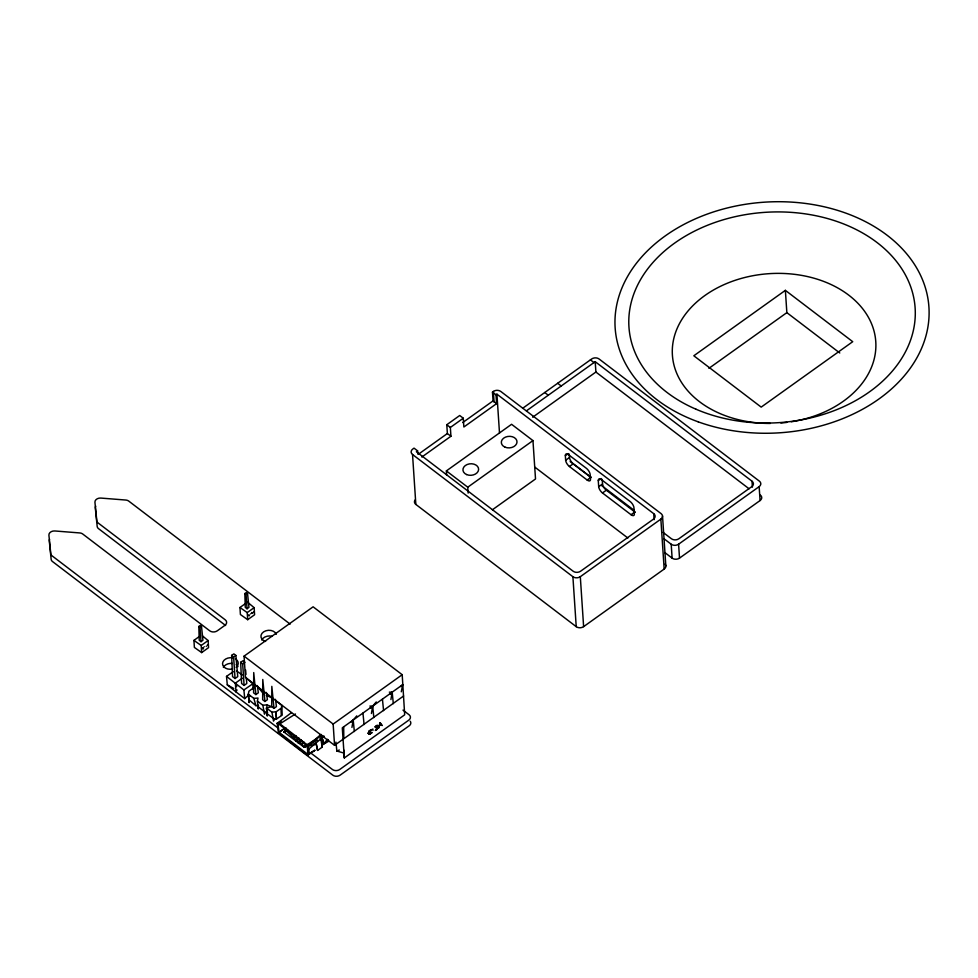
<?xml version="1.0" encoding="UTF-8"?>
<svg xmlns="http://www.w3.org/2000/svg" width="978" height="978" viewBox="0 0 978 978"><rect width="100%" height="100%" fill="white"/><g stroke="black" fill="none" stroke-linecap="round" stroke-linejoin="round"><path stroke-width="1.47" d="M253.84 698.39L258.009 698.047L257.41 701.104L258.265 709.038L258.449 705.309L255.93 705.688L253.84 698.39L248.351 694.209L249.121 702.497L248.351 694.209L248.913 691.201L254.011 687.534M207.605 644.93L207.373 645.517L207.581 644.93M253.632 612.032L253.4 612.619L253.571 611.996M252.141 612.656L251.578 613.133L251.713 612.534M202.507 648.414L203.375 648.011L202.593 648.121M248.546 615.443L249.402 615.113L248.62 615.223M322.202 747.143L322.434 738.793L321.041 740.053L322.202 747.143L317.569 750.432L316.151 743.353L313.632 744.16M206.26 646.311L206.248 646.482M252.104 613.426L252.312 613.316M369.391 732.192L369.672 733.793L371.762 732.815L369.537 734.27L368.241 733.219L369.268 730.872L371.542 729.539L369.391 732.192L369.268 730.872L369.672 733.793L368.241 733.219L368.95 732.277A2.531 1.308 -52.7 0 1 369.818 730.786L370.968 729.832M351.946 727.412L353.205 720.028L356.774 715.872M371.432 713.488L372.691 706.104L376.261 701.947M390.919 699.563L392.178 692.179L389.342 692.155M380.136 724.013L379.794 723.231L380.943 724.991L379.794 723.231L380.43 723.097L382.154 725.578L379.794 723.231L378.694 728.048L380.43 723.097M276.199 701.043L281.688 705.224L281.652 715.468L276.456 719.075L274.378 719.209L267.287 713.806L266.456 708.011L271.701 706.629L273.987 708.365L276.444 706.605L275.466 699.331M401.298 691.801L402.679 684.661L342.3 727.815L344.305 757.962L404.684 714.808L402.202 674.71L313.107 606.812L244.06 656.152L245.466 677.436L334.562 745.334L403.608 695.994M377.679 727.62L375.332 730.456C378.767 729.722 379.085 722.791 375.087 726.911L377.471 726.141L378.266 726.947L375.821 729.698L377.08 728.659A1.724 0.892 -52.7 0 0 377.679 727.62L376.982 728.378M368.95 732.277L369.012 734.013M281.468 715.321L281.688 705.224M249.402 615.627L249.145 615.895M267.63 712.375L265.331 712.314L264.463 714.197L262.886 705.285L257.41 701.104M274.378 719.209L273.522 721.092L271.945 712.192L266.456 708.011L267.287 716.055L267.287 713.806M237.043 689.955L235.967 691.898L244.732 698.634L248.73 695.016M369.501 733.512L371.762 732.815M306.909 746.422L304.048 747.18L284.023 732.057L285.454 730.101M202.947 648.866L203.473 648.145L203.118 648.793M370.405 733.573L371.322 732.4M371.738 732.424L370.76 733.353M287.495 729.539L284.023 732.057L286.578 730.554L284.023 732.057L285.808 730.297L293.388 737.644L295.099 735.493M376.2 726.52L377.153 725.334L378.266 726.947M322.434 738.793L322.972 744.478L327.618 739.295M351.249 722.082L353.205 720.028L354.342 731.495M370.735 708.158L372.691 706.104L373.828 717.583M390.222 694.233L392.178 692.179L393.315 703.647M400.784 686.58L402.679 684.661M300.258 740.419L298.021 742.485L296.578 739.918L293.388 737.644L295.931 736.043L293.388 737.644M307.129 744.417L304.048 747.18L301.664 743.989L298.021 742.485L301.236 739.845M298.645 738.06L296.578 739.918L299.121 738.353M321.041 740.053L322.813 739.845L322.972 744.478L328.266 739.747M306.114 745.346L304.048 747.18L307.52 744.82M321.016 734.392L307.337 746.177L307.838 754.319L314.843 750.309L307.422 755.26L278.388 732.766L277.177 723.341L291.432 712.693M306.383 745.199L304.048 747.18L307.508 744.698M309.109 754.393L308.938 748.916L323.987 736.263M301.42 740.542L299.17 742.388L301.689 740.823M300.246 740.725L298.021 742.485L300.527 741.08M301.42 740.627L299.17 742.388L301.689 740.737M300.283 740.896L298.021 742.485L300.515 740.994M375.087 726.911L377.153 725.334M298.253 739.392L295.882 740.908L298.131 739.221M307.838 754.319L279.06 732.351L284.317 728.524M271.945 712.192L275.845 711.764L276.456 719.075L276.028 711.898L281.102 708.219L281.652 715.468M202.507 635.92L208.106 640.553L208.571 647.644L201.664 652.583L194.377 647.424L193.937 640.394L200.331 635.761M247.422 602.106L254.133 607.656L254.598 614.746L247.703 619.685L240.405 614.526L239.965 607.497L246.358 602.876M235.062 678.524L233.62 657.069L235.869 655.443L233.876 653.891L231.627 655.382L232.568 676.617L235.062 678.524L237.74 676.605L235.869 655.443M244.109 685.419L242.678 663.976L244.928 662.338L242.935 660.798L240.674 662.277L241.615 683.524L244.109 685.419L246.798 683.5L246.26 677.461M278.388 732.766L284.207 728.586M421.824 457.056L450.931 436.249L447.374 433.535L446.787 424.733L459.721 415.503L463.279 418.217L463.865 427.007L496.616 403.608L496.029 394.806L492.472 392.092L493.352 391.457A5.245 3.851 -3.8 0 1 500.76 391.432L661.128 513.658A5.245 3.851 -3.8 0 1 660.859 519.122L664.172 569.074L583.621 626.641A5.245 3.851 -3.8 0 1 576.225 626.666L415.846 504.428A5.245 3.851 -3.8 0 1 415.198 499.831M415.846 504.428L412.533 454.489A5.245 3.851 -3.8 0 1 412.802 449.024L414.036 448.144L417.594 450.858L416.371 451.738L573.181 571.25A5.245 3.851 -3.8 0 0 580.577 571.225L653.463 519.147A5.245 3.851 -3.8 0 0 653.732 513.682L496.922 394.171L496.029 394.806M450.931 436.249L450.357 427.459L463.279 418.217M418.254 454.342L447.374 433.535M462.728 422.557L493.059 400.882L492.472 392.092M522.9 408.119L591.653 358.987A5.245 3.851 -3.8 0 1 599.049 358.963L759.429 481.188A5.245 3.851 -3.8 0 1 759.148 486.641L760.077 500.54L679.514 558.108A5.245 3.851 -3.8 0 1 672.118 558.132L664.832 552.57M201.016 641.666L202.935 640.297L201.517 626.556L200.282 625.443L198.815 626.47L199.231 640.309L201.016 641.666L200.038 627.277L198.815 626.47M247.043 608.768L248.962 607.399L247.556 593.658L246.322 592.546L244.842 593.573L245.27 607.411L247.043 608.768L246.065 594.379L244.842 593.573M526.457 410.833L595.211 361.701L752.021 481.213L752.412 487.117M201.664 652.583L201.199 645.48L208.106 640.553M247.703 619.685L247.226 612.595L254.133 607.656M446.665 475.332L446.371 470.907L511.58 424.293L532.961 440.601L535.516 478.976L492.447 509.746M532.692 417.215L595.895 372.043L595.211 361.701M468.144 493.108L467.753 487.203L532.961 440.601M233.241 671.727L226.505 676.373L227.287 684.857L235.967 691.898L235.38 683.133L242.263 678.219M785.371 290.356L693.818 355.772L761.19 407.117L852.73 341.689L785.371 290.356L786.85 312.642L839.784 352.985M565.345 455.65A5.245 2.286 54.4 0 1 568.67 454.819L586.384 468.315A5.245 2.286 54.4 0 1 590.174 474.587L590.492 479.196A5.245 2.286 54.4 0 1 587.155 480.027L569.44 466.518A5.245 2.286 54.4 0 1 565.651 460.259L565.345 455.65L568.218 453.596M565.651 460.259L569.477 457.521L569.257 454.061M569.44 466.518L573.279 463.78L590.993 477.276A5.245 2.286 54.4 0 0 591.311 477.508M708.916 368.339L786.85 312.642M255.881 694.563L253.73 672.571L253.595 692.827L255.881 694.563L258.339 692.815L257.361 685.541M264.928 701.458L262.776 679.465L262.654 699.722L264.928 701.458L267.385 699.71L266.419 692.436M587.155 480.027L590.993 477.276M598.279 480.601A5.245 2.286 54.4 0 1 601.604 479.77L630.162 501.531A5.245 2.286 54.4 0 1 633.964 507.79L634.367 513.89A5.245 2.286 54.4 0 1 631.042 514.721L602.485 492.961A5.245 2.286 54.4 0 1 598.683 486.689L598.279 480.601L601.152 478.535M598.683 486.689L602.521 483.951L602.216 479.379M602.485 492.961L606.323 490.21L634.881 511.983A5.245 2.286 54.4 0 0 635.199 512.215M334.562 745.334L333.156 724.062L402.202 674.71M631.042 514.721L634.881 511.983M412.533 454.489L572.9 576.714A5.245 3.851 -3.8 0 0 580.309 576.69L660.859 519.122M663.903 538.682L671.201 544.233A5.245 3.851 -3.8 0 0 678.598 544.208L759.148 486.641M389.745 693.867L392.178 692.179M370.259 707.791L372.691 706.104L369.855 706.079M244.732 698.634L243.889 689.955L252.85 683.756L246.652 678.304M284.023 732.057L287.508 729.661M295.882 740.908L298.253 739.319M307.422 755.26L314.843 750.309M279.06 732.351L278.082 724.967L295.466 713.989M283.522 729.331L286.163 728.048M281.114 721.568L277.177 723.341L280.014 723.916L307.08 744.735L321.994 735.334M304.195 742.779L301.664 743.989L304.231 742.388M317.471 739.991L307.337 746.177L279.537 724.588M320.014 738.439L323.804 736.116M301.664 743.989L304.231 742.461M322.972 744.478L328.84 741.165M246.065 594.379L247.556 593.658M200.038 627.277L201.517 626.556M335.919 742.106L336.86 751.018L339.329 750.016M311.114 744.967L307.337 746.177L316.053 744.282M277.177 723.341L279.891 722.497M250.502 613.866L250.6 613.903M204.268 646.776L204.157 646.69M262.886 705.285L266.798 704.869L271.701 706.629L271.823 686.36L273.987 708.365M336.86 751.018L343.975 753.084L344.305 757.962M266.248 695.224L272.63 698.329M227.287 684.857L233.791 688.488M236.615 670.969L242.336 674.967M239.965 607.497L247.226 612.595M193.937 640.394L201.199 645.48M590.419 359.867L593.976 362.581M595.895 372.043L749.087 488.792M557.668 383.278L561.225 385.992M544.734 392.508L548.291 395.234M493.059 400.882L496.616 403.608M570.15 461.555L590.651 477.191M601.507 485.455L634.074 510.284M663.023 532.35L671.47 538.78A5.245 3.851 -3.8 0 0 678.866 538.756L751.752 486.665A5.245 3.851 -3.8 0 0 752.021 481.213M534.978 467.239L627.864 538.022M446.787 424.733L450.357 427.459M446.371 470.907L467.753 487.203M290.148 624.123L128.766 501.115A5.171 3.802 -3.8 0 0 125.734 500.039L100.856 498.071A5.171 3.802 -3.8 0 0 94.939 502.301L96.798 520.712A5.171 3.802 -3.8 0 0 98.167 522.986L225.221 619.808A5.306 3.9 -3.8 0 1 224.94 625.333L217.275 630.822A5.306 3.9 -3.8 0 1 209.781 630.847L82.727 534.012A5.171 3.802 -3.8 0 0 79.707 532.937L54.829 530.968A5.171 3.802 -3.8 0 0 48.912 535.198L50.77 553.609A5.171 3.802 -3.8 0 0 52.14 555.883L277.838 727.889M402.985 710.126L409.061 714.747A5.171 3.802 -3.8 0 1 408.792 720.138L339.745 769.478A5.171 3.802 -3.8 0 1 332.434 769.503L310.601 752.852M225.6 625.492L98.546 528.658A5.171 3.802 -3.8 0 1 97.177 526.384L95.318 507.973A5.171 3.802 -3.8 0 1 95.734 506.176M244.06 656.152L333.156 724.062M226.505 676.373L243.889 689.955M258.229 706.911L265.331 712.314M249.182 700.016L255.93 705.688M240.674 662.277L242.678 663.976M231.627 655.382L233.62 657.069M368.241 733.219L369.244 734.197M248.351 694.209L250.258 696.165M258.094 687.241L263.681 693.989M380.943 724.991L379.904 723.463M307.08 744.735L308.938 748.916M235.38 683.133L236.7 686.654M316.151 743.353L317.569 750.432M382.435 699.136L383.572 710.615M362.948 713.072L364.085 724.539M245.588 669.906L245.991 674.429M252.85 683.756L253.302 689.417M665.835 565.932L662.522 515.981M678.598 544.208L679.514 558.108M671.201 544.233L672.118 558.132M653.732 513.682L654.123 519.673M580.309 576.69L583.621 626.641M572.9 576.714L576.225 626.666M496.922 394.171L499.501 433.095M493.352 391.457L494.061 402.056M417.594 450.858L417.789 453.792M372.826 728.94L372.924 730.493M266.798 704.869L267.275 712.106M343.681 726.825L343.816 738.5M343.938 750.175L343.975 753.084M770.346 423.437A101.92 74.903 -3.8 0 1 684.331 315.747A101.92 74.903 -3.8 0 1 856.679 302.043A101.92 74.903 -3.8 0 1 791.275 421.775M786.838 422.398A101.92 74.903 -3.8 0 1 780.872 422.997M573.279 463.78A5.245 2.286 54.4 0 1 569.477 457.521M606.323 490.21A5.245 2.286 54.4 0 1 602.521 483.951M665.028 564.147A5.245 3.851 -3.8 0 1 664.172 569.074M760.346 495.076A5.245 3.851 -3.8 0 1 760.077 500.54M410.247 721.251A5.171 3.802 -3.8 0 1 409.171 725.81L340.124 775.151A5.171 3.802 -3.8 0 1 332.813 775.175L52.519 561.555A5.171 3.802 -3.8 0 1 51.149 559.282L49.291 540.871A5.171 3.802 -3.8 0 1 49.572 539.318M265.613 641.458A7.861 5.782 -3.8 0 1 263.608 631.861A7.861 5.782 -3.8 0 1 276.322 634.294M261.737 640.015A7.861 5.782 -3.8 0 1 272.275 636.348M235.368 658.854A7.861 5.782 -3.8 0 1 236.126 667.265M232.495 668.989A7.861 5.782 -3.8 0 1 222.544 663.707A7.861 5.782 -3.8 0 1 232.532 657.852M223.375 667.436A7.861 5.782 -3.8 0 1 232.385 663.451M236.15 664.771A7.861 5.782 -3.8 0 1 237.984 666.641M698.255 421.86A157.238 115.563 -3.8 0 0 929.014 308.693A157.238 115.563 -3.8 0 0 688.83 221.908A157.238 115.563 -3.8 0 0 698.255 421.86M695.896 409.171A143.411 105.392 -3.8 0 0 915.2 317.006A143.411 105.392 -3.8 0 0 705.004 226.297A143.411 105.392 -3.8 0 0 695.896 409.171M504.99 447.142A7.861 5.782 -3.8 0 0 517.007 442.08A7.861 5.782 -3.8 0 0 505.479 437.117A7.861 5.782 -3.8 0 0 504.99 447.142M466.604 474.562A7.861 5.782 -3.8 0 0 478.621 469.513A7.861 5.782 -3.8 0 0 467.105 464.538A7.861 5.782 -3.8 0 0 466.604 474.562"/></g></svg>
